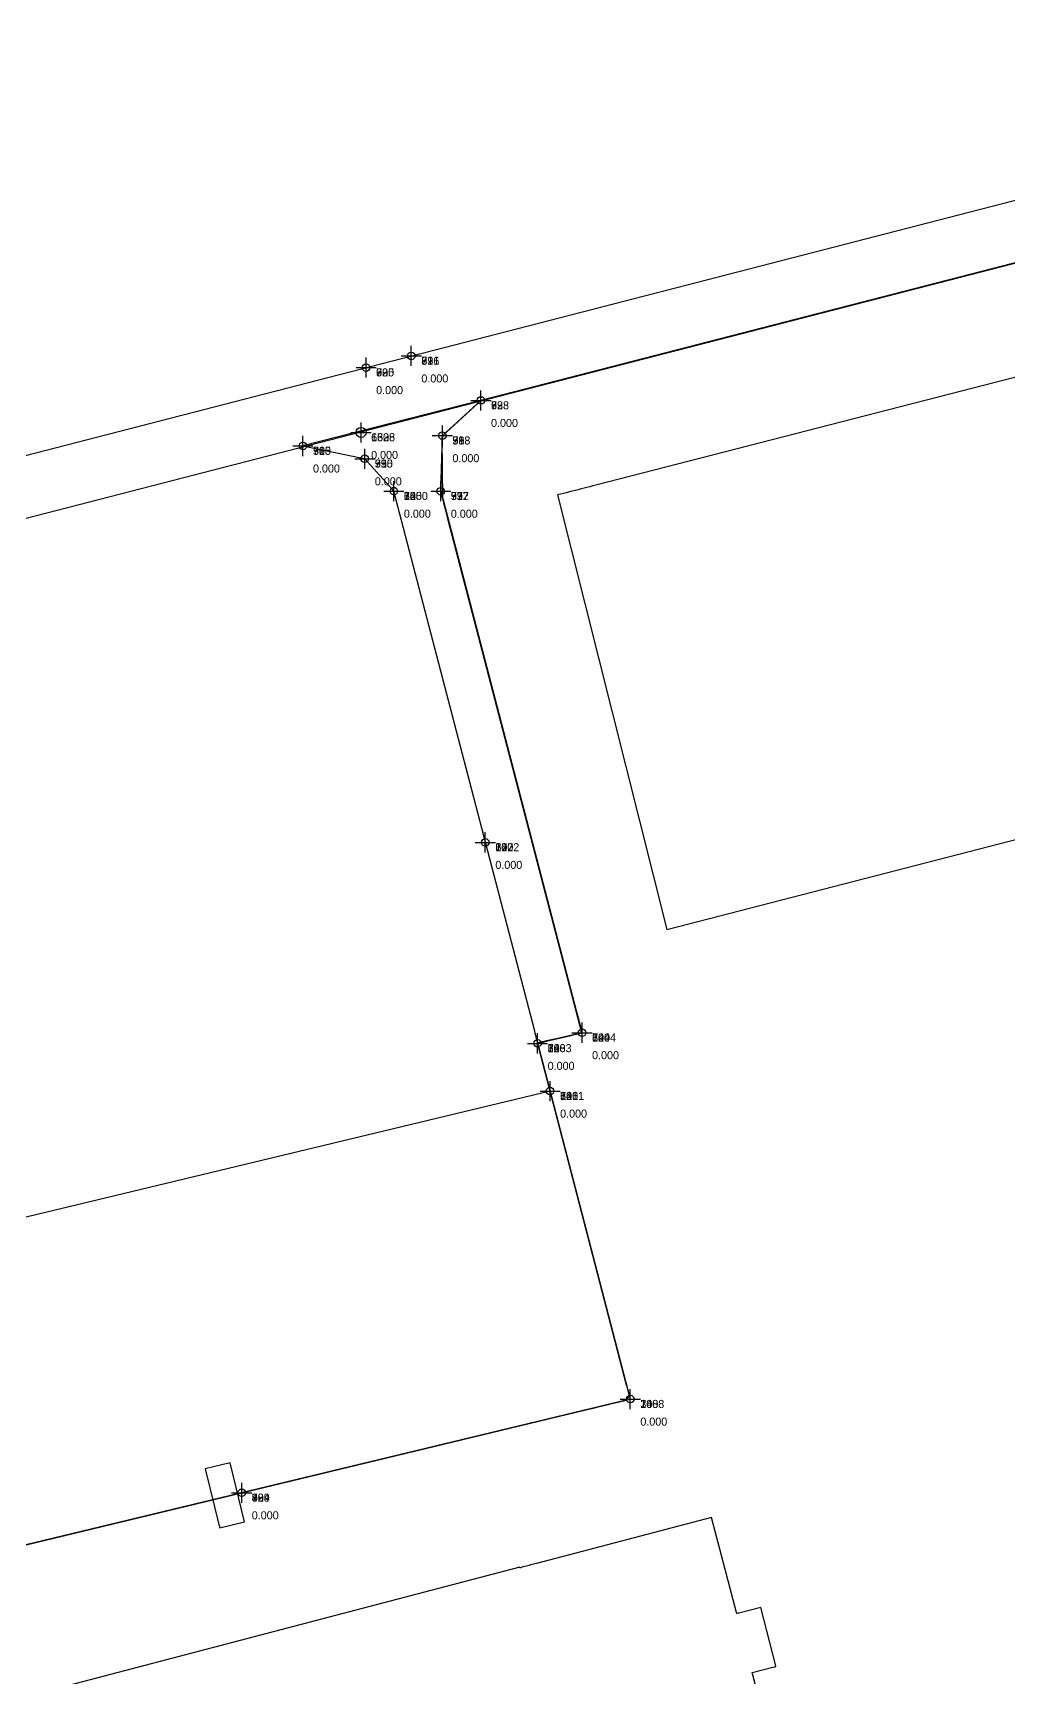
# Model space of a CAD drawing. Header units: metres. Extents: x 581016 to 32581287, y 5319908 to 5321142.
# Drawn here: x 581178.4 to 581275.4, y 5320337.5 to 5320501.1 of the extents above; entities that cross this region are included whole.
import ezdxf
from ezdxf.enums import TextEntityAlignment as Align

# ---------------------------------------------------------------- set-up
doc = ezdxf.new("R2010")
doc.units = ezdxf.units.M
doc.header["$PDMODE"] = 2
doc.header["$PDSIZE"] = 1
for name, color, linetype in [('Flurstuecksgrenzedxf', 7, 'Continuous'), ('Gebaeudeumrissliniedxf', 7, 'Continuous'), ('Grenzpunktdxf', 7, 'Continuous'), ('PointHeights', 7, 'Continuous'), ('PointNames', 7, 'Continuous'), ('UmringIndustrieUGewerbefldxf', 7, 'Continuous'), ('UmringPStrassenverkehrdxf', 7, 'Continuous'), ('UmringPWohnbauFldxf', 7, 'Continuous'), ('Versicherungspunktdxf', 7, 'Continuous')]:
    doc.layers.add(name, color=color, linetype=linetype)

msp = doc.modelspace()

# ---------------------------------------------------------------- linework, layer by layer
at = {"layer": 'Flurstuecksgrenzedxf', "color": 178}
for points in [[(581359.38, 5320505.92), (581066.65, 5320430.4)], [(581359.38, 5320505.92), (581066.65, 5320430.4)], [(581045.01, 5320418.6), (581368.72, 5320502.08)], [(581045.01, 5320418.6), (581368.72, 5320502.08)], [(581348.13, 5320496.77), (581222.94, 5320464.52), (581219.4, 5320461.29), (581219.34, 5320461.24), (581219.28, 5320461.19), (581219.23, 5320461.14), (581219.17, 5320461.08), (581219.11, 5320461.03), (581219.1, 5320460.95), (581219.1, 5320460.87), (581219.09, 5320460.78), (581219.09, 5320460.7), (581219.09, 5320460.62), (581219.09, 5320460.53), (581219.08, 5320460.45), (581219.08, 5320460.37), (581218.96, 5320456.27), (581218.96, 5320456.02), (581218.95, 5320455.77), (581218.94, 5320455.52), (581232.45, 5320403.69), (581232.67, 5320402.87), (581232.88, 5320402.06), (581232.96, 5320401.62), (581232.89, 5320401.61), (581232.82, 5320401.59), (581232.76, 5320401.57), (581232.69, 5320401.56), (581232.62, 5320401.54), (581232.56, 5320401.53), (581232.49, 5320401.51), (581232.42, 5320401.49), (581232.36, 5320401.48), (581232.29, 5320401.46), (581229.15, 5320400.71), (581229.08, 5320400.69), (581229.02, 5320400.68), (581228.95, 5320400.66), (581228.88, 5320400.65), (581228.82, 5320400.63), (581228.75, 5320400.61), (581228.68, 5320400.6), (581228.62, 5320400.58), (581228.58, 5320400.55), (581228.59, 5320400.48), (581228.61, 5320400.41), (581228.63, 5320400.33), (581228.65, 5320400.26), (581237.79, 5320365.18), (581125.79, 5320338.18)], [(581348.13, 5320496.77), (581222.94, 5320464.52), (581219.4, 5320461.29), (581219.34, 5320461.24), (581219.28, 5320461.19), (581219.23, 5320461.14), (581219.17, 5320461.08), (581219.11, 5320461.03), (581219.1, 5320460.95), (581219.1, 5320460.87), (581219.09, 5320460.78), (581219.09, 5320460.7), (581219.09, 5320460.62), (581219.09, 5320460.53), (581219.08, 5320460.45), (581219.08, 5320460.37), (581218.96, 5320456.27), (581218.96, 5320456.02), (581218.95, 5320455.77), (581218.94, 5320455.52), (581232.45, 5320403.69), (581232.67, 5320402.87), (581232.88, 5320402.06), (581232.96, 5320401.62), (581232.89, 5320401.61), (581232.82, 5320401.59), (581232.76, 5320401.57), (581232.69, 5320401.56), (581232.62, 5320401.54), (581232.56, 5320401.53), (581232.49, 5320401.51), (581232.42, 5320401.49), (581232.36, 5320401.48), (581232.29, 5320401.46), (581229.15, 5320400.71), (581229.08, 5320400.69), (581229.02, 5320400.68), (581228.95, 5320400.66), (581228.88, 5320400.65), (581228.82, 5320400.63), (581228.75, 5320400.61), (581228.68, 5320400.6), (581228.62, 5320400.58), (581228.58, 5320400.55), (581228.59, 5320400.48), (581228.61, 5320400.41), (581228.63, 5320400.33), (581228.65, 5320400.26), (581237.79, 5320365.18), (581125.79, 5320338.18)]]:
    msp.add_lwpolyline(points, dxfattribs=at)
msp.add_lwpolyline([(581205.23, 5320459.99), (581211, 5320458.8), (581211.04, 5320458.79), (581211.07, 5320458.78), (581211.11, 5320458.78), (581211.14, 5320458.77), (581211.18, 5320458.76), (581211.21, 5320458.76), (581211.24, 5320458.75), (581211.28, 5320458.74), (581211.31, 5320458.73), (581211.35, 5320458.73), (581214.1, 5320455.69), (581214.12, 5320455.67), (581214.14, 5320455.64), (581214.16, 5320455.62), (581214.18, 5320455.6), (581214.21, 5320455.57), (581214.23, 5320455.55), (581214.25, 5320455.52), (581228.25, 5320401.81), (581228.27, 5320401.72), (581228.29, 5320401.64), (581228.32, 5320401.55), (581228.34, 5320401.46), (581228.36, 5320401.37), (581228.39, 5320401.28), (581228.41, 5320401.19), (581228.43, 5320401.1), (581228.45, 5320401.01), (581228.48, 5320400.93), (581228.5, 5320400.84), (581228.52, 5320400.75), (581228.55, 5320400.66), (581232.71, 5320401.56), (581232.73, 5320401.57), (581232.75, 5320401.57), (581232.77, 5320401.58), (581232.79, 5320401.58), (581232.81, 5320401.59), (581232.83, 5320401.59), (581232.85, 5320401.6), (581232.87, 5320401.6), (581232.89, 5320401.61), (581232.91, 5320401.61), (581232.93, 5320401.62), (581232.95, 5320401.62), (581232.97, 5320401.63), (581219.69, 5320452.62), (581219.5, 5320453.34), (581219.31, 5320454.05), (581219.13, 5320454.77), (581219.09, 5320460.68), (581219.09, 5320460.7), (581219.09, 5320460.73), (581219.09, 5320460.75), (581219.09, 5320460.77), (581219.09, 5320460.8), (581219.09, 5320460.82), (581219.1, 5320460.85), (581219.1, 5320460.87), (581219.1, 5320460.9), (581219.1, 5320460.92), (581219.1, 5320460.95), (581219.1, 5320460.97), (581219.1, 5320461), (581222.7, 5320464.3), (581222.72, 5320464.32), (581222.74, 5320464.33), (581222.75, 5320464.35), (581222.77, 5320464.36), (581222.79, 5320464.38), (581222.8, 5320464.4), (581222.82, 5320464.41), (581222.84, 5320464.43), (581222.85, 5320464.44), (581222.87, 5320464.46), (581222.89, 5320464.47), (581222.91, 5320464.49), (581222.92, 5320464.5)], close=True, dxfattribs=at)
msp.add_lwpolyline([(581205.23, 5320459.99), (581211, 5320458.8), (581211.04, 5320458.79), (581211.07, 5320458.78), (581211.11, 5320458.78), (581211.14, 5320458.77), (581211.18, 5320458.76), (581211.21, 5320458.76), (581211.24, 5320458.75), (581211.28, 5320458.74), (581211.31, 5320458.73), (581211.35, 5320458.73), (581214.1, 5320455.69), (581214.12, 5320455.67), (581214.14, 5320455.64), (581214.16, 5320455.62), (581214.18, 5320455.6), (581214.21, 5320455.57), (581214.23, 5320455.55), (581214.25, 5320455.52), (581228.25, 5320401.81), (581228.27, 5320401.72), (581228.29, 5320401.64), (581228.32, 5320401.55), (581228.34, 5320401.46), (581228.36, 5320401.37), (581228.39, 5320401.28), (581228.41, 5320401.19), (581228.43, 5320401.1), (581228.45, 5320401.01), (581228.48, 5320400.93), (581228.5, 5320400.84), (581228.52, 5320400.75), (581228.55, 5320400.66), (581232.71, 5320401.56), (581232.73, 5320401.57), (581232.75, 5320401.57), (581232.77, 5320401.58), (581232.79, 5320401.58), (581232.81, 5320401.59), (581232.83, 5320401.59), (581232.85, 5320401.6), (581232.87, 5320401.6), (581232.89, 5320401.61), (581232.91, 5320401.61), (581232.93, 5320401.62), (581232.95, 5320401.62), (581232.97, 5320401.63), (581219.69, 5320452.62), (581219.5, 5320453.34), (581219.31, 5320454.05), (581219.13, 5320454.77), (581219.09, 5320460.68), (581219.09, 5320460.7), (581219.09, 5320460.73), (581219.09, 5320460.75), (581219.09, 5320460.77), (581219.09, 5320460.8), (581219.09, 5320460.82), (581219.1, 5320460.85), (581219.1, 5320460.87), (581219.1, 5320460.9), (581219.1, 5320460.92), (581219.1, 5320460.95), (581219.1, 5320460.97), (581219.1, 5320461), (581222.7, 5320464.3), (581222.72, 5320464.32), (581222.74, 5320464.33), (581222.75, 5320464.35), (581222.77, 5320464.36), (581222.79, 5320464.38), (581222.8, 5320464.4), (581222.82, 5320464.41), (581222.84, 5320464.43), (581222.85, 5320464.44), (581222.87, 5320464.46), (581222.89, 5320464.47), (581222.91, 5320464.49), (581222.92, 5320464.5)], close=True, dxfattribs=at)
at = {"layer": 'Gebaeudeumrissliniedxf', "color": 178}
for points in [[(581361.64, 5320488.83), (581234.36, 5320456.09), (581234.06, 5320456.02), (581233.77, 5320455.94), (581233.48, 5320455.87), (581233.19, 5320455.79), (581232.9, 5320455.72), (581232.61, 5320455.64), (581232.31, 5320455.57), (581232.02, 5320455.49), (581231.73, 5320455.42), (581231.44, 5320455.34), (581231.15, 5320455.27), (581230.85, 5320455.19), (581230.56, 5320455.12), (581241.42, 5320411.91), (581368.63, 5320444.73)], [(581361.64, 5320488.83), (581234.36, 5320456.09), (581234.06, 5320456.02), (581233.77, 5320455.94), (581233.48, 5320455.87), (581233.19, 5320455.79), (581232.9, 5320455.72), (581232.61, 5320455.64), (581232.31, 5320455.57), (581232.02, 5320455.49), (581231.73, 5320455.42), (581231.44, 5320455.34), (581231.15, 5320455.27), (581230.85, 5320455.19), (581230.56, 5320455.12), (581241.42, 5320411.91), (581368.63, 5320444.73)], [(581251.12, 5320333.41), (581249.92, 5320337.97), (581252.09, 5320338.54), (581252.1, 5320338.54), (581252.12, 5320338.55), (581252.14, 5320338.55), (581252.16, 5320338.56), (581252.18, 5320338.56), (581252.19, 5320338.56), (581252.21, 5320338.57), (581252.23, 5320338.57), (581252.25, 5320338.58), (581252.27, 5320338.58), (581252.28, 5320338.59), (581252.28, 5320338.62), (581252.27, 5320338.66), (581250.76, 5320344.46), (581248.59, 5320343.89), (581248.58, 5320343.89), (581248.56, 5320343.88), (581248.54, 5320343.88), (581248.52, 5320343.87), (581248.5, 5320343.87), (581248.49, 5320343.87), (581248.47, 5320343.86), (581248.45, 5320343.86), (581248.43, 5320343.85), (581248.41, 5320343.85), (581248.4, 5320343.84), (581248.38, 5320343.89), (581248.36, 5320343.96), (581245.88, 5320353.4), (581228.45, 5320348.83), (581228.31, 5320348.79), (581228.17, 5320348.75), (581228.02, 5320348.72), (581227.88, 5320348.68), (581227.73, 5320348.64), (581227.59, 5320348.6), (581227.45, 5320348.56), (581227.3, 5320348.53), (581227.16, 5320348.49), (581227.01, 5320348.45), (581226.87, 5320348.41), (581226.82, 5320348.4), (581226.82, 5320348.4), (581226.81, 5320348.45), (581154.2, 5320329.42)], [(581251.12, 5320333.41), (581249.92, 5320337.97), (581252.09, 5320338.54), (581252.1, 5320338.54), (581252.12, 5320338.55), (581252.14, 5320338.55), (581252.16, 5320338.56), (581252.18, 5320338.56), (581252.19, 5320338.56), (581252.21, 5320338.57), (581252.23, 5320338.57), (581252.25, 5320338.58), (581252.27, 5320338.58), (581252.28, 5320338.59), (581252.28, 5320338.62), (581252.27, 5320338.66), (581250.76, 5320344.46), (581248.59, 5320343.89), (581248.58, 5320343.89), (581248.56, 5320343.88), (581248.54, 5320343.88), (581248.52, 5320343.87), (581248.5, 5320343.87), (581248.49, 5320343.87), (581248.47, 5320343.86), (581248.45, 5320343.86), (581248.43, 5320343.85), (581248.41, 5320343.85), (581248.4, 5320343.84), (581248.38, 5320343.89), (581248.36, 5320343.96), (581245.88, 5320353.4), (581228.45, 5320348.83), (581228.31, 5320348.79), (581228.17, 5320348.75), (581228.02, 5320348.72), (581227.88, 5320348.68), (581227.73, 5320348.64), (581227.59, 5320348.6), (581227.45, 5320348.56), (581227.3, 5320348.53), (581227.16, 5320348.49), (581227.01, 5320348.45), (581226.87, 5320348.41), (581226.82, 5320348.4), (581226.82, 5320348.4), (581226.81, 5320348.45), (581154.2, 5320329.42)]]:
    msp.add_lwpolyline(points, dxfattribs=at)
msp.add_lwpolyline([(581195.51, 5320358.23), (581196.91, 5320352.57), (581196.91, 5320352.55), (581196.92, 5320352.54), (581196.92, 5320352.52), (581196.92, 5320352.5), (581196.93, 5320352.49), (581196.93, 5320352.47), (581196.94, 5320352.45), (581196.94, 5320352.43), (581196.95, 5320352.42), (581196.95, 5320352.4), (581196.95, 5320352.38), (581196.96, 5320352.37), (581196.96, 5320352.36), (581199.43, 5320352.97), (581197.98, 5320358.83)], close=True, dxfattribs=at)
msp.add_lwpolyline([(581195.51, 5320358.23), (581196.91, 5320352.57), (581196.91, 5320352.55), (581196.92, 5320352.54), (581196.92, 5320352.52), (581196.92, 5320352.5), (581196.93, 5320352.49), (581196.93, 5320352.47), (581196.94, 5320352.45), (581196.94, 5320352.43), (581196.95, 5320352.42), (581196.95, 5320352.4), (581196.95, 5320352.38), (581196.96, 5320352.37), (581196.96, 5320352.36), (581199.43, 5320352.97), (581197.98, 5320358.83)], close=True, dxfattribs=at)
at = {"layer": 'Grenzpunktdxf', "color": 178}
for centre in [(581216.01, 5320468.95), (581216.01, 5320468.95), (581216.01, 5320468.95), (581216.01, 5320468.95), (581211.51, 5320467.79), (581211.51, 5320467.79), (581211.51, 5320467.79), (581211.51, 5320467.79), (581222.94, 5320464.52), (581222.94, 5320464.52), (581222.94, 5320464.52), (581222.94, 5320464.52), (581205.23, 5320459.99), (581205.23, 5320459.99), (581205.23, 5320459.99), (581205.23, 5320459.99), (581219.1, 5320461.02), (581219.1, 5320461.02), (581219.1, 5320461.02), (581219.1, 5320461.02), (581211.38, 5320458.72), (581211.38, 5320458.72), (581211.38, 5320458.72), (581211.38, 5320458.72), (581214.27, 5320455.5), (581214.27, 5320455.5), (581214.27, 5320455.5), (581214.27, 5320455.5), (581218.94, 5320455.49), (581218.94, 5320455.49), (581218.94, 5320455.49), (581218.94, 5320455.49), (581223.37, 5320420.56), (581223.37, 5320420.56), (581223.37, 5320420.56), (581223.37, 5320420.56), (581232.99, 5320401.63), (581232.99, 5320401.63), (581232.99, 5320401.63), (581232.99, 5320401.63), (581228.57, 5320400.57), (581228.57, 5320400.57), (581228.57, 5320400.57), (581228.57, 5320400.57), (581229.81, 5320395.82), (581229.81, 5320395.82), (581229.81, 5320395.82), (581229.81, 5320395.82), (581237.79, 5320365.18), (581237.79, 5320365.18), (581237.79, 5320365.18), (581237.79, 5320365.18), (581199.14, 5320355.86), (581199.14, 5320355.86), (581199.14, 5320355.86), (581199.14, 5320355.86)]:
    msp.add_circle(centre, 0.375, dxfattribs=at)
at = {"layer": 'Grenzpunktdxf', "linetype": 'Continuous'}
for p in [(581216.01, 5320468.95), (581216.01, 5320468.95), (581216.01, 5320468.95), (581216.01, 5320468.95), (581211.51, 5320467.79), (581211.51, 5320467.79), (581211.51, 5320467.79), (581211.51, 5320467.79), (581222.94, 5320464.52), (581222.94, 5320464.52), (581222.94, 5320464.52), (581222.94, 5320464.52), (581219.1, 5320461.02), (581219.1, 5320461.02), (581219.1, 5320461.02), (581219.1, 5320461.02), (581205.23, 5320459.99), (581205.23, 5320459.99), (581205.23, 5320459.99), (581205.23, 5320459.99), (581211.38, 5320458.72), (581211.38, 5320458.72), (581211.38, 5320458.72), (581211.38, 5320458.72), (581214.27, 5320455.5), (581214.27, 5320455.5), (581214.27, 5320455.5), (581214.27, 5320455.5), (581218.94, 5320455.49), (581218.94, 5320455.49), (581218.94, 5320455.49), (581218.94, 5320455.49), (581223.37, 5320420.56), (581223.37, 5320420.56), (581223.37, 5320420.56), (581223.37, 5320420.56), (581228.57, 5320400.57), (581228.57, 5320400.57), (581228.57, 5320400.57), (581228.57, 5320400.57), (581232.99, 5320401.63), (581232.99, 5320401.63), (581232.99, 5320401.63), (581232.99, 5320401.63), (581229.81, 5320395.82), (581229.81, 5320395.82), (581229.81, 5320395.82), (581229.81, 5320395.82), (581237.79, 5320365.18), (581237.79, 5320365.18), (581237.79, 5320365.18), (581237.79, 5320365.18), (581199.14, 5320355.86), (581199.14, 5320355.86), (581199.14, 5320355.86), (581199.14, 5320355.86)]:
    msp.add_point(p, dxfattribs=at)
at = {"layer": 'UmringIndustrieUGewerbefldxf', "color": 178}
msp.add_lwpolyline([(581124.58, 5320337.89), (581232.91, 5320364), (581233.96, 5320364.26), (581235.01, 5320364.51), (581236.06, 5320364.76), (581237.1, 5320365.01), (581237.72, 5320365.47), (581237.5, 5320366.3), (581237.28, 5320367.13), (581237.07, 5320367.96), (581236.85, 5320368.79), (581236.63, 5320369.62), (581236.42, 5320370.45), (581236.2, 5320371.28), (581235.98, 5320372.11), (581228.69, 5320400.13), (581228.65, 5320400.26), (581228.62, 5320400.39), (581228.58, 5320400.52), (581228.64, 5320400.59), (581228.76, 5320400.62), (581228.88, 5320400.64), (581229, 5320400.67), (581229.12, 5320400.7), (581229.24, 5320400.73), (581229.36, 5320400.76), (581229.48, 5320400.79), (581229.6, 5320400.82), (581229.72, 5320400.85), (581231.75, 5320401.33), (581231.87, 5320401.36), (581231.99, 5320401.39), (581232.11, 5320401.42), (581232.23, 5320401.45), (581232.35, 5320401.48), (581232.47, 5320401.51), (581232.59, 5320401.53), (581232.71, 5320401.56), (581232.83, 5320401.59), (581232.95, 5320401.62), (581232.73, 5320402.64), (581232.35, 5320404.1), (581231.97, 5320405.56), (581218.94, 5320455.49), (581219.1, 5320461.02), (581222.4, 5320464.02), (581222.57, 5320464.18), (581222.74, 5320464.34), (581222.92, 5320464.5), (581228.35, 5320465.91), (581234.58, 5320467.52), (581240.81, 5320469.12), (581247.03, 5320470.73), (581316.31, 5320488.58)], dxfattribs=at)
msp.add_lwpolyline([(581124.58, 5320337.89), (581232.91, 5320364), (581233.96, 5320364.26), (581235.01, 5320364.51), (581236.06, 5320364.76), (581237.1, 5320365.01), (581237.72, 5320365.47), (581237.5, 5320366.3), (581237.28, 5320367.13), (581237.07, 5320367.96), (581236.85, 5320368.79), (581236.63, 5320369.62), (581236.42, 5320370.45), (581236.2, 5320371.28), (581235.98, 5320372.11), (581228.69, 5320400.13), (581228.65, 5320400.26), (581228.62, 5320400.39), (581228.58, 5320400.52), (581228.64, 5320400.59), (581228.76, 5320400.62), (581228.88, 5320400.64), (581229, 5320400.67), (581229.12, 5320400.7), (581229.24, 5320400.73), (581229.36, 5320400.76), (581229.48, 5320400.79), (581229.6, 5320400.82), (581229.72, 5320400.85), (581231.75, 5320401.33), (581231.87, 5320401.36), (581231.99, 5320401.39), (581232.11, 5320401.42), (581232.23, 5320401.45), (581232.35, 5320401.48), (581232.47, 5320401.51), (581232.59, 5320401.53), (581232.71, 5320401.56), (581232.83, 5320401.59), (581232.95, 5320401.62), (581232.73, 5320402.64), (581232.35, 5320404.1), (581231.97, 5320405.56), (581218.94, 5320455.49), (581219.1, 5320461.02), (581222.4, 5320464.02), (581222.57, 5320464.18), (581222.74, 5320464.34), (581222.92, 5320464.5), (581228.35, 5320465.91), (581234.58, 5320467.52), (581240.81, 5320469.12), (581247.03, 5320470.73), (581316.31, 5320488.58)], dxfattribs=at)
at = {"layer": 'UmringPStrassenverkehrdxf', "color": 178}
for points in [[(581359.38, 5320505.92), (581066.65, 5320430.4)], [(581359.38, 5320505.92), (581066.65, 5320430.4)], [(581045.01, 5320418.6), (581368.72, 5320502.08)], [(581045.01, 5320418.6), (581368.72, 5320502.08)]]:
    msp.add_lwpolyline(points, dxfattribs=at)
msp.add_lwpolyline([(581205.23, 5320459.99), (581211, 5320458.8), (581211.04, 5320458.79), (581211.07, 5320458.78), (581211.11, 5320458.78), (581211.14, 5320458.77), (581211.18, 5320458.76), (581211.21, 5320458.76), (581211.24, 5320458.75), (581211.28, 5320458.74), (581211.31, 5320458.73), (581211.35, 5320458.73), (581214.1, 5320455.69), (581214.12, 5320455.67), (581214.14, 5320455.64), (581214.16, 5320455.62), (581214.18, 5320455.6), (581214.21, 5320455.57), (581214.23, 5320455.55), (581214.25, 5320455.52), (581228.25, 5320401.81), (581228.27, 5320401.72), (581228.29, 5320401.64), (581228.32, 5320401.55), (581228.34, 5320401.46), (581228.36, 5320401.37), (581228.39, 5320401.28), (581228.41, 5320401.19), (581228.43, 5320401.1), (581228.45, 5320401.01), (581228.48, 5320400.93), (581228.5, 5320400.84), (581228.52, 5320400.75), (581228.55, 5320400.66), (581232.71, 5320401.56), (581232.73, 5320401.57), (581232.75, 5320401.57), (581232.77, 5320401.58), (581232.79, 5320401.58), (581232.81, 5320401.59), (581232.83, 5320401.59), (581232.85, 5320401.6), (581232.87, 5320401.6), (581232.89, 5320401.61), (581232.91, 5320401.61), (581232.93, 5320401.62), (581232.95, 5320401.62), (581232.97, 5320401.63), (581219.69, 5320452.62), (581219.5, 5320453.34), (581219.31, 5320454.05), (581219.13, 5320454.77), (581219.09, 5320460.68), (581219.09, 5320460.7), (581219.09, 5320460.73), (581219.09, 5320460.75), (581219.09, 5320460.77), (581219.09, 5320460.8), (581219.09, 5320460.82), (581219.1, 5320460.85), (581219.1, 5320460.87), (581219.1, 5320460.9), (581219.1, 5320460.92), (581219.1, 5320460.95), (581219.1, 5320460.97), (581219.1, 5320461), (581222.7, 5320464.3), (581222.72, 5320464.32), (581222.74, 5320464.33), (581222.75, 5320464.35), (581222.77, 5320464.36), (581222.79, 5320464.38), (581222.8, 5320464.4), (581222.82, 5320464.41), (581222.84, 5320464.43), (581222.85, 5320464.44), (581222.87, 5320464.46), (581222.89, 5320464.47), (581222.91, 5320464.49), (581222.92, 5320464.5)], close=True, dxfattribs=at)
msp.add_lwpolyline([(581205.23, 5320459.99), (581211, 5320458.8), (581211.04, 5320458.79), (581211.07, 5320458.78), (581211.11, 5320458.78), (581211.14, 5320458.77), (581211.18, 5320458.76), (581211.21, 5320458.76), (581211.24, 5320458.75), (581211.28, 5320458.74), (581211.31, 5320458.73), (581211.35, 5320458.73), (581214.1, 5320455.69), (581214.12, 5320455.67), (581214.14, 5320455.64), (581214.16, 5320455.62), (581214.18, 5320455.6), (581214.21, 5320455.57), (581214.23, 5320455.55), (581214.25, 5320455.52), (581228.25, 5320401.81), (581228.27, 5320401.72), (581228.29, 5320401.64), (581228.32, 5320401.55), (581228.34, 5320401.46), (581228.36, 5320401.37), (581228.39, 5320401.28), (581228.41, 5320401.19), (581228.43, 5320401.1), (581228.45, 5320401.01), (581228.48, 5320400.93), (581228.5, 5320400.84), (581228.52, 5320400.75), (581228.55, 5320400.66), (581232.71, 5320401.56), (581232.73, 5320401.57), (581232.75, 5320401.57), (581232.77, 5320401.58), (581232.79, 5320401.58), (581232.81, 5320401.59), (581232.83, 5320401.59), (581232.85, 5320401.6), (581232.87, 5320401.6), (581232.89, 5320401.61), (581232.91, 5320401.61), (581232.93, 5320401.62), (581232.95, 5320401.62), (581232.97, 5320401.63), (581219.69, 5320452.62), (581219.5, 5320453.34), (581219.31, 5320454.05), (581219.13, 5320454.77), (581219.09, 5320460.68), (581219.09, 5320460.7), (581219.09, 5320460.73), (581219.09, 5320460.75), (581219.09, 5320460.77), (581219.09, 5320460.8), (581219.09, 5320460.82), (581219.1, 5320460.85), (581219.1, 5320460.87), (581219.1, 5320460.9), (581219.1, 5320460.92), (581219.1, 5320460.95), (581219.1, 5320460.97), (581219.1, 5320461), (581222.7, 5320464.3), (581222.72, 5320464.32), (581222.74, 5320464.33), (581222.75, 5320464.35), (581222.77, 5320464.36), (581222.79, 5320464.38), (581222.8, 5320464.4), (581222.82, 5320464.41), (581222.84, 5320464.43), (581222.85, 5320464.44), (581222.87, 5320464.46), (581222.89, 5320464.47), (581222.91, 5320464.49), (581222.92, 5320464.5)], close=True, dxfattribs=at)
at = {"layer": 'UmringPWohnbauFldxf', "color": 178}
msp.add_lwpolyline([(581124.74, 5320337.93), (581235.28, 5320364.58), (581235.61, 5320364.65), (581235.93, 5320364.73), (581236.26, 5320364.81), (581236.59, 5320364.89), (581236.91, 5320364.97), (581237.24, 5320365.05), (581237.57, 5320365.13), (581237.77, 5320365.26), (581237.7, 5320365.52), (581237.63, 5320365.78), (581237.57, 5320366.04), (581237.5, 5320366.3), (581237.43, 5320366.56), (581229.81, 5320395.82), (581108.57, 5320366.66)], dxfattribs=at)
msp.add_lwpolyline([(581124.74, 5320337.93), (581235.28, 5320364.58), (581235.61, 5320364.65), (581235.93, 5320364.73), (581236.26, 5320364.81), (581236.59, 5320364.89), (581236.91, 5320364.97), (581237.24, 5320365.05), (581237.57, 5320365.13), (581237.77, 5320365.26), (581237.7, 5320365.52), (581237.63, 5320365.78), (581237.57, 5320366.04), (581237.5, 5320366.3), (581237.43, 5320366.56), (581229.81, 5320395.82), (581108.57, 5320366.66)], dxfattribs=at)
at = {"layer": 'Versicherungspunktdxf', "color": 178}
msp.add_circle((581211.01, 5320461.34), 0.5, dxfattribs=at)
msp.add_circle((581211.01, 5320461.34), 0.5, dxfattribs=at)
at = {"layer": 'Versicherungspunktdxf', "linetype": 'Continuous'}
msp.add_point((581211.01, 5320461.34), dxfattribs=at)
msp.add_point((581211.01, 5320461.34), dxfattribs=at)
msp.add_point((581211.01, 5320461.34), dxfattribs=at)
msp.add_point((581211.01, 5320461.34), dxfattribs=at)

# ---------------------------------------------------------------- texts
at = {"layer": 'PointHeights', "linetype": 'Continuous'}
for p in [(581217.01, 5320467.11), (581217.01, 5320467.11), (581217.01, 5320467.11), (581217.01, 5320467.11), (581212.51, 5320465.95), (581212.51, 5320465.95), (581212.51, 5320465.95), (581212.51, 5320465.95), (581223.94, 5320462.68), (581223.94, 5320462.68), (581223.94, 5320462.68), (581223.94, 5320462.68), (581212.01, 5320459.5), (581212.01, 5320459.5), (581212.01, 5320459.5), (581212.01, 5320459.5), (581220.1, 5320459.18), (581220.1, 5320459.18), (581220.1, 5320459.18), (581220.1, 5320459.18), (581206.23, 5320458.15), (581206.23, 5320458.15), (581206.23, 5320458.15), (581206.23, 5320458.15), (581212.38, 5320456.88), (581212.38, 5320456.88), (581212.38, 5320456.88), (581212.38, 5320456.88), (581215.27, 5320453.66), (581215.27, 5320453.66), (581215.27, 5320453.66), (581215.27, 5320453.66), (581219.94, 5320453.65), (581219.94, 5320453.65), (581219.94, 5320453.65), (581219.94, 5320453.65), (581224.37, 5320418.72), (581224.37, 5320418.72), (581224.37, 5320418.72), (581224.37, 5320418.72), (581233.99, 5320399.79), (581233.99, 5320399.79), (581233.99, 5320399.79), (581233.99, 5320399.79), (581229.57, 5320398.73), (581229.57, 5320398.73), (581229.57, 5320398.73), (581229.57, 5320398.73), (581230.81, 5320393.98), (581230.81, 5320393.98), (581230.81, 5320393.98), (581230.81, 5320393.98), (581238.79, 5320363.34), (581238.79, 5320363.34), (581238.79, 5320363.34), (581238.79, 5320363.34), (581200.14, 5320354.02), (581200.14, 5320354.02), (581200.14, 5320354.02), (581200.14, 5320354.02)]:
    msp.add_text('0.000', height=0.8, dxfattribs=at).set_placement(p, align=Align.TOP_LEFT)
at = {"layer": 'PointNames', "linetype": 'Continuous'}
for s, p in [('321', (581217.01, 5320468.87)), ('61', (581217.01, 5320468.87)), ('736', (581217.01, 5320468.87)), ('996', (581217.01, 5320468.87)), ('320', (581212.51, 5320467.71)), ('60', (581212.51, 5320467.71)), ('735', (581212.51, 5320467.71)), ('995', (581212.51, 5320467.71)), ('323', (581223.94, 5320464.44)), ('63', (581223.94, 5320464.44)), ('738', (581223.94, 5320464.44)), ('998', (581223.94, 5320464.44)), ('653', (581212.01, 5320461.26)), ('660', (581212.01, 5320461.26)), ('1328', (581212.01, 5320461.26)), ('1335', (581212.01, 5320461.26)), ('58', (581220.1, 5320460.94)), ('318', (581220.1, 5320460.94)), ('733', (581220.1, 5320460.94)), ('993', (581220.1, 5320460.94)), ('50', (581206.23, 5320459.91)), ('310', (581206.23, 5320459.91)), ('725', (581206.23, 5320459.91)), ('985', (581206.23, 5320459.91)), ('315', (581212.38, 5320458.64)), ('55', (581212.38, 5320458.64)), ('730', (581212.38, 5320458.64)), ('990', (581212.38, 5320458.64)), ('325', (581215.27, 5320455.42)), ('65', (581215.27, 5320455.42)), ('740', (581215.27, 5320455.42)), ('1000', (581215.27, 5320455.42)), ('317', (581219.94, 5320455.41)), ('57', (581219.94, 5320455.41)), ('732', (581219.94, 5320455.41)), ('992', (581219.94, 5320455.41)), ('327', (581224.37, 5320420.48)), ('67', (581224.37, 5320420.48)), ('742', (581224.37, 5320420.48)), ('1002', (581224.37, 5320420.48)), ('329', (581233.99, 5320401.55)), ('69', (581233.99, 5320401.55)), ('744', (581233.99, 5320401.55)), ('1004', (581233.99, 5320401.55)), ('328', (581229.57, 5320400.49)), ('68', (581229.57, 5320400.49)), ('743', (581229.57, 5320400.49)), ('1003', (581229.57, 5320400.49)), ('326', (581230.81, 5320395.74)), ('66', (581230.81, 5320395.74)), ('741', (581230.81, 5320395.74)), ('1001', (581230.81, 5320395.74)), ('333', (581238.79, 5320365.1)), ('73', (581238.79, 5320365.1)), ('748', (581238.79, 5320365.1)), ('1008', (581238.79, 5320365.1)), ('49', (581200.14, 5320355.78)), ('309', (581200.14, 5320355.78)), ('724', (581200.14, 5320355.78)), ('984', (581200.14, 5320355.78))]:
    msp.add_text(s, height=0.8, dxfattribs=at).set_placement(p, align=Align.TOP_LEFT)

doc.saveas('drawing.dxf')
